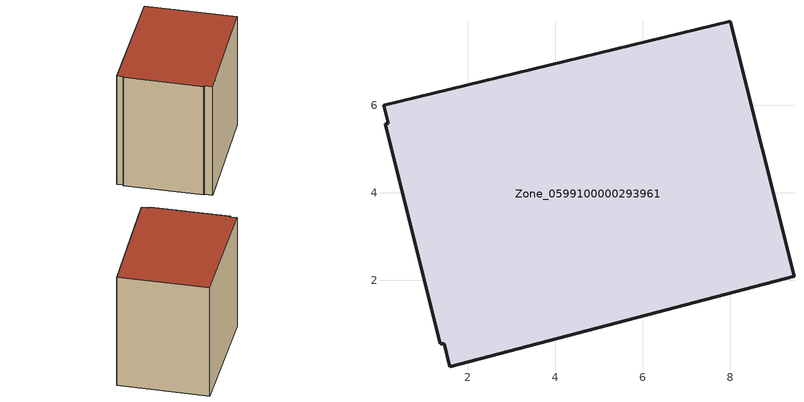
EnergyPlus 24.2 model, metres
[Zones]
Zone_0599100000293961
 floor ground (C_G): 1.36,0.55 0.11,5.57 0.18,5.59 0.07,6.01 8,7.92 9.46,2.09 1.59,0.02 1.46,0.54 z0
 wall outside (C_F): 8,7.92 0.07,6.01 0.18,5.59 0.11,5.57 1.36,0.55 1.46,0.54 1.59,0.02 9.46,2.09 8,7.92 z0:8.2
 roof outside (C_R): 0.11,5.57 1.36,0.55 1.46,0.54 1.59,0.02 9.46,2.09 8,7.92 0.07,6.01 0.18,5.59 z8.2
[BUILDING]
Pand.0599100000293961: North Axis=0; Terrain=City; Loads Convergence Tolerance Value=0.04; Temperature Convergence Tolerance Value=0.4; Solar Distribution=FullExterior; Maximum Number of Warmup Days=25; Minimum Number of Warmup Days=1
[Site:Location]
Rotterdam.The.Hague.AP_ZH_NLD Design_Conditions: Latitude=51.96; Longitude=4.45; Time Zone=1; Elevation=-4.5
[SITE:GROUNDTEMPERATURE:BUILDINGSURFACE]
18, 18, 18, 18, 18, 18, 18, 18, 18, 18, 18, 18
[MATERIAL] Thermal Absorptance=0.9; Solar Absorptance=0.7; Visible Absorptance=0.7
Name | Roughness | Thickness | Conductivity | Density | Specific Heat
G.TI.1946-1964 | MediumSmooth | 0.15 | 1 | 540 | 1210
F.TI.1946-1964 | Rough | 0.3 | 0.857143 | 1920 | 840
R.TI.1946-1964 | MediumRough | 0.2 | 0.277778 | 1500 | 1000
[CONSTRUCTION]
C_G: G.TI.1946-1964
C_F: F.TI.1946-1964
C_R: R.TI.1946-1964
[ZONE]
Zone_0599100000293961: Type=1; Multiplier=1; Ceiling Height=Autocalculate; Volume=Autocalculate; Floor Area=autocalculate; Part of Total Floor Area=Yes
[ZONEINFILTRATION:DESIGNFLOWRATE]
Infil_Zone_0599100000293961: Zone or ZoneList or Space or SpaceList=Zone_0599100000293961; Schedule=AlwaysOn; Design Flow Rate Calculation Method=Flow/Area; Flow Rate per Floor Area=0.003; Constant Term Coefficient=1; Temperature Term Coefficient=0; Velocity Term Coefficient=0; Velocity Squared Term Coefficient=0
[HVACTEMPLATE:ZONE:IDEALLOADSAIRSYSTEM]
Zone_0599100000293961: Maximum Heating Supply Air Temperature=50; Minimum Cooling Supply Air Temperature=13; Maximum Heating Supply Air Humidity Ratio=0.0156; Minimum Cooling Supply Air Humidity Ratio=0.0077; Heating Limit=NoLimit; Cooling Limit=NoLimit; Dehumidification Control Type=ConstantSensibleHeatRatio; Cooling Sensible Heat Ratio=0.7; Dehumidification Setpoint=60; Humidification Control Type=None; Humidification Setpoint=30; Outdoor Air Method=None; Outdoor Air Flow Rate per Person=0.00944; Outdoor Air Flow Rate per Zone Floor Area=0; Outdoor Air Flow Rate per Zone=0; Demand Controlled Ventilation Type=None; Outdoor Air Economizer Type=NoEconomizer; Heat Recovery Type=None; Sensible Heat Recovery Effectiveness=0.7; Latent Heat Recovery Effectiveness=0.65
[ZONECONTROL:THERMOSTAT]
ThermostatControl_Zone_0599100000293961: Zone or ZoneList=Zone_0599100000293961; Control Type Schedule=DualSetpointControlType; Control 1=Thermostat_Zone_0599100000293961; Temperature Difference Between Cutout And Setpoint=0
[THERMOSTATSETPOINT:DUALSETPOINT]
Thermostat_Zone_0599100000293961: Heating Setpoint Temperature Schedule=HeatingSetpoint_Zone_0599100000293961; Cooling Setpoint Temperature Schedule=CoolingSetpoint_Zone_0599100000293961
[SCHEDULE:COMPACT]
HeatingSetpoint_Zone_0599100000293961: Through: 12/31, For: AllDays, Until: 24:00, 21
CoolingSetpoint_Zone_0599100000293961: Through: 12/31, For: AllDays, Until: 24:00, 24
DualSetpointControlType: Through: 12/31, For: AllDays, Until: 24:00, 4
AlwaysOn: Through: 12/31, For: AllDays, Until: 24:00, 1
